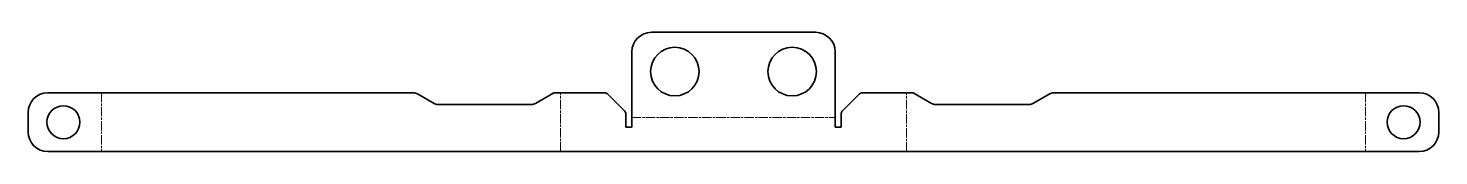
# Model space of a CAD drawing. Header units: millimetres. Extents: x 0 to 361, y 0 to 30.
import ezdxf

# ---------------------------------------------------------------- set-up
doc = ezdxf.new("R2010")
doc.units = ezdxf.units.MM
doc.linetypes.add('Chain', pattern=[13.68, 9.12, -1.14, 2.28, -1.14])
doc.layers.add('SIMUMAK Bend Centerline (ISO)', color=7, linetype='Chain', lineweight=9)
doc.layers.add('SIMUMAK Visible (ISO)', color=7, linetype='Continuous', lineweight=35)

# ---------------------------------------------------------------- blocks, each defined once
blk = doc.blocks.new('2DOF-150-19-SIND-01_Sheet_2DOF-150-19-SIND-01 (Desplegada)')
at = {"layer": 'SIMUMAK Bend Centerline (ISO)', "ltscale": 0.263158}
for p, q in [((-161.59, -0.2), (-161.59, -15.2)), ((-44.2, -15.2), (-44.2, -0.2)), ((44.2, -15.2), (44.2, -0.2)), ((161.59, -0.2), (161.59, -15.2)), ((-26, -6.5), (26, -6.5))]:
    blk.add_line(p, q, dxfattribs=at)
at = {"layer": 'SIMUMAK Visible (ISO)'}
for p, q in [((-21, 15.2), (21, 15.2)), ((-26, -8.95), (-26, 10.2)), ((26, 10.2), (26, -8.95)), ((-81.82, -0.2), (-175.29, -0.2)), ((-76.55, -2.93), (-80.82, -0.46)), ((-51.62, -3.2), (-75.55, -3.2)), ((-45.89, -0.2), (-50.62, -2.93)), ((-32.91, -0.2), (-45.89, -0.2)), ((-27.79, -4.9), (-32.21, -0.49)), ((32.21, -0.49), (27.79, -4.9)), ((45.89, -0.2), (32.91, -0.2)), ((50.62, -2.93), (45.89, -0.2)), ((75.55, -3.2), (51.62, -3.2)), ((80.82, -0.46), (76.55, -2.93)), ((175.29, -0.2), (81.82, -0.2)), ((-180.29, -5.2), (-180.29, -10.2)), ((-27.5, -8.95), (-27.5, -5.61)), ((27.5, -5.61), (27.5, -8.95)), ((180.29, -5.2), (180.29, -10.2)), ((-26, -8.95), (-27.5, -8.95)), ((27.5, -8.95), (26, -8.95)), ((175.29, -15.2), (-175.29, -15.2))]:
    blk.add_line(p, q, dxfattribs=at)
for centre, radius in [((-15, 5.2), 6.2), ((15, 5.2), 6.2), ((-171.29, -7.7), 4.2), ((171.29, -7.7), 4.2)]:
    blk.add_circle(centre, radius, dxfattribs=at)
at = {"layer": 'SIMUMAK Visible (ISO)', "extrusion": (0, 0, -1)}
for centre, radius, start, end in [((21, 10.2), 5, 0, 90), ((-21, 10.2), 5, 90, 180), ((175.29, -5.2), 5, 0, 90), ((81.82, -2.2), 2, 90, 120), ((32.91, -1.2), 1, 90, 135), ((-32.91, -1.2), 1, 45, 90), ((-81.82, -2.2), 2, 60, 90), ((-175.29, -5.2), 5, 90, 180), ((28.5, -5.61), 1, 135, 180), ((-28.5, -5.61), 1, 360, 45), ((175.29, -10.2), 5, 270, 360), ((-175.29, -10.2), 5, 180, 270)]:
    blk.add_arc(centre, radius, start, end, dxfattribs=at)
at = {"layer": 'SIMUMAK Visible (ISO)'}
for centre, start, end in [((-75.55, -1.2), 240, 270), ((-51.62, -1.2), 270, 300), ((51.62, -1.2), 240, 270), ((75.55, -1.2), 270, 300)]:
    blk.add_arc(centre, 2, start, end, dxfattribs=at)

msp = doc.modelspace()

# ---------------------------------------------------------------- block references
msp.add_blockref('2DOF-150-19-SIND-01_Sheet_2DOF-150-19-SIND-01 (Desplegada)', (180.29, 15.2))

doc.saveas('drawing.dxf')
